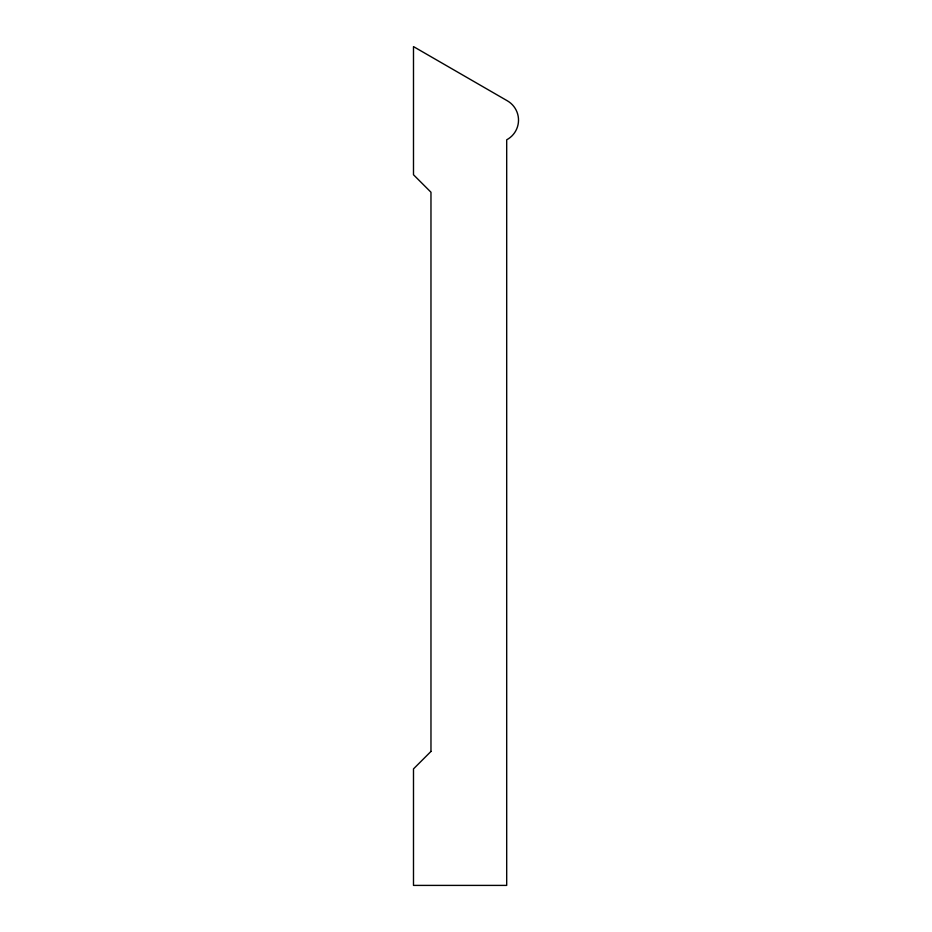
<?xml version="1.0" encoding="UTF-8"?>
<svg xmlns="http://www.w3.org/2000/svg" width="932" height="932" viewBox="0 0 932 932"><rect width="100%" height="100%" fill="white"/><g stroke="black" fill="none" stroke-linecap="round" stroke-linejoin="round"><path stroke-width="1.4" d="M430.968 751.425L413.493 768.9L413.493 885.4L506.693 885.4L506.693 139.8A22.286 22.286 0 0 0 507.381 100.831L413.493 46.6L413.493 174.75L430.968 192.225L430.968 751.425"/></g></svg>
